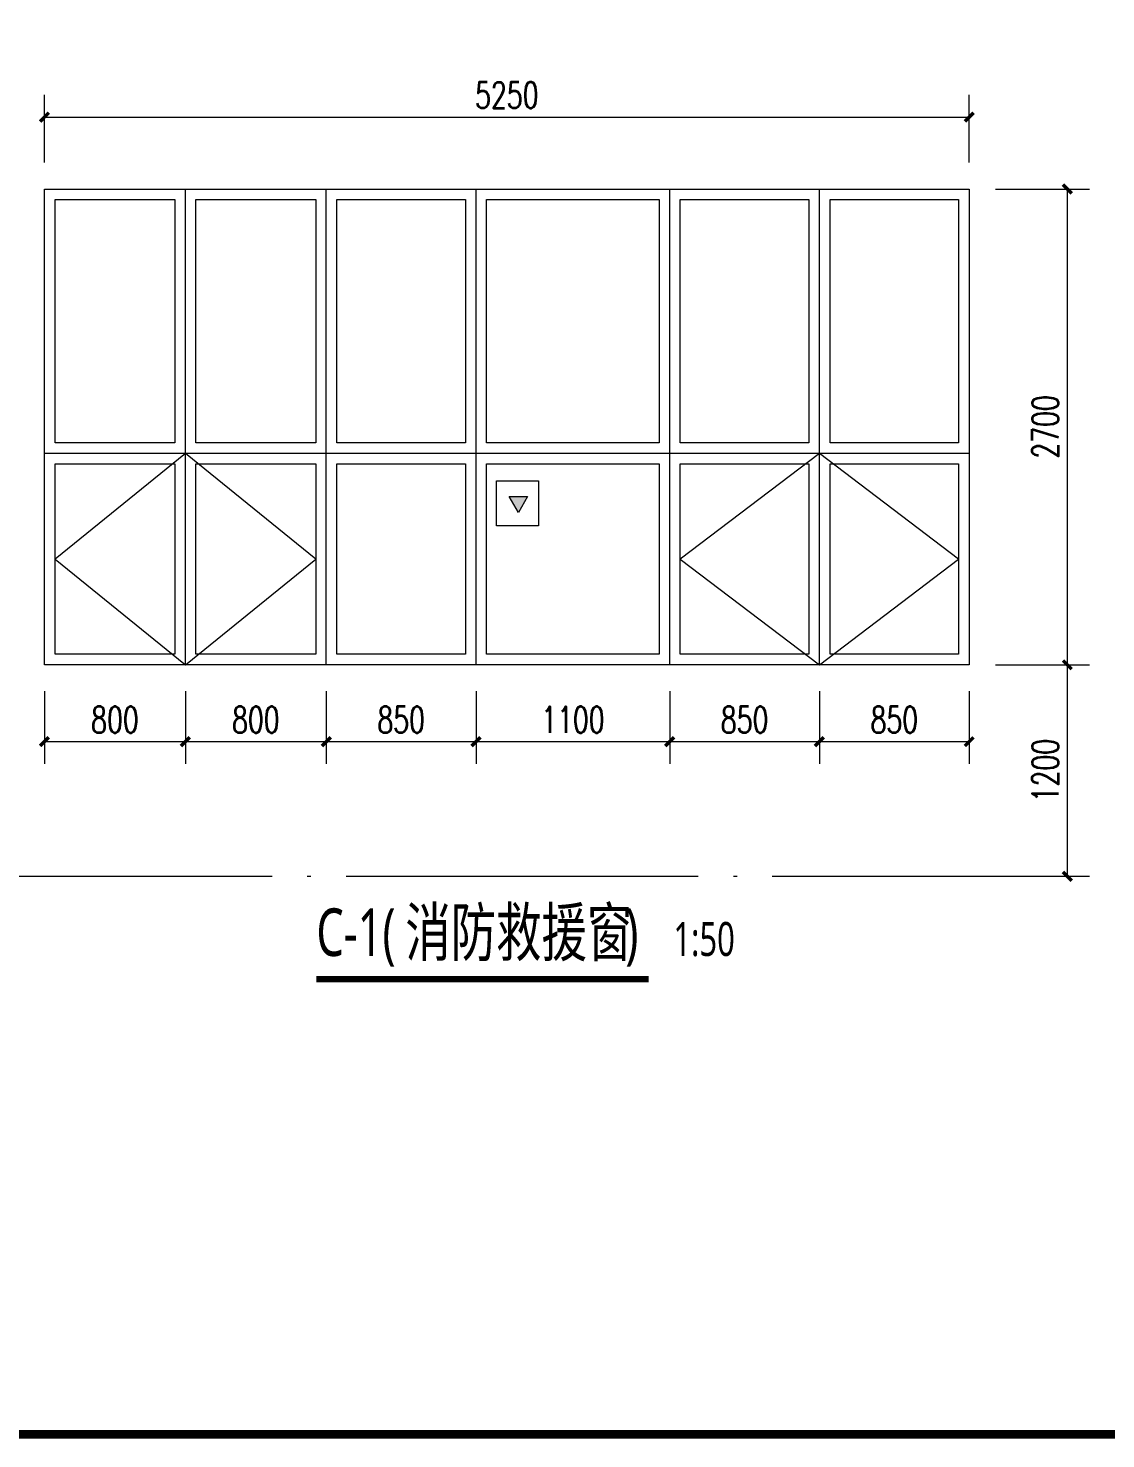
# Model space of a CAD drawing. Header units: inches. Extents: x -3733042 to -3450527, y 579159 to 997713.
# Drawn here: x -3666945 to -3654708, y 879863 to 895871 of the extents above; entities that cross this region are included whole.
import ezdxf

# ---------------------------------------------------------------- set-up
doc = ezdxf.new("R2010")
doc.units = ezdxf.units.IN
doc.header["$LTSCALE"] = 1000
doc.header["$MEASUREMENT"] = 0
doc.linetypes.add('DOTE', pattern=[2.42, 2, -0.2, 0.02, -0.2])
doc.layers.get('0').update_dxf_attribs({"lineweight": 18})
for name, color, linetype, lineweight in [('DIM_SYMB', 3, 'Continuous', 18), ('DOTE', 14, 'DOTE', 18), ('PUB_DIM', 3, 'Continuous', 18), ('PUB_TEXT', 7, 'Continuous', 18), ('PUB_TITLE', 153, 'Continuous', 18), ('SURFACE', 255, 'Continuous', 18), ('WINDOW', 4, 'Continuous', 18)]:
    doc.layers.add(name, color=color, linetype=linetype, lineweight=lineweight)
doc.styles.add('-黑体', font='', dxfattribs={"width": 0.7})
doc.styles.add('_TCH_DIM_T3', font='simplex.shx', dxfattribs={"width": 0.705882, "bigfont": 'gbcbig.shx'})
doc.styles.get('-黑体').set_extended_font_data('微软雅黑')
doc.dimstyles.new('_TCH_ARCH&&50', dxfattribs={"dimtxt": 148.75, "dimasz": 50, "dimexe": 125, "dimexo": 150, "dimgap": 50, "dimtad": 1, "dimdec": 0, "dimzin": 0, "dimdsep": 46, "dimtxsty": '_TCH_DIM_T3', "dimblk": 'ARCHTICK', "dimcen": 0.09, "dimdle": 100, "dimclrt": 7, "dimazin": 2, "dimtfac": 1, "dimtdec": 0, "dimtix": 1, "dimtmove": 2, "dimatfit": 3, "dimfxl": 1, "dimtolj": 1, "dimarcsym": 0})

# ---------------------------------------------------------------- blocks, each defined once
blk = doc.blocks.new('_ArchTick_2')
at = {"color": 0, "linetype": 'ByBlock'}
blk.add_lwpolyline([(-0.5, -0.5, 0.4, 0.4, 0), (0.5, 0.5, 0.4, 0.4, 0)], format="xyseb", dxfattribs=at)
blk = doc.blocks.new('*X88')
at = {"layer": 'PUB_DIM', "color": 0, "lineweight": -2}
for p, q in [((19664.3, 5315.2), (20196.7, 5315.2)), ((20071.7, 2615.2), (20071.7, 5315.2)), ((19664.3, 2615.2), (20196.7, 2615.2))]:
    blk.add_line(p, q, dxfattribs=at)
at = {"layer": 'PUB_DIM', "color": 0, "lineweight": -2, "xscale": 50, "yscale": 50, "zscale": 50}
for p, rotation in [((20071.7, 5315.2), 90), ((20071.7, 2615.2), 270)]:
    blk.add_blockref('_ArchTick_2', p, dxfattribs=dict(at, rotation=rotation))
at = {"layer": 'PUB_DIM', "color": 7, "insert": (19947.3, 3965.2), "char_height": 148.75, "width": 555, "attachment_point": 5, "rotation": 90, "style": '_TCH_DIM_T3'}
blk.add_mtext('2700', dxfattribs=at)
blk = doc.blocks.new('_ARCHTICK')
at = {"color": 0, "linetype": 'ByBlock', "const_width": 0.4}
blk.add_lwpolyline([(-0.5, -0.5), (0.5, 0.5)], dxfattribs=at)
blk = doc.blocks.new('*X89')
at = {"layer": 'PUB_DIM', "color": 0, "lineweight": -2}
for p, q in [((19664.3, 2615.2), (20196.7, 2615.2)), ((20071.7, 1415.2), (20071.7, 2615.2)), ((19664.3, 1415.2), (20196.7, 1415.2))]:
    blk.add_line(p, q, dxfattribs=at)
at = {"layer": 'PUB_DIM', "color": 0, "lineweight": -2, "xscale": 50, "yscale": 50, "zscale": 50}
for p, rotation in [((20071.7, 2615.2), 90), ((20071.7, 1415.2), 270)]:
    blk.add_blockref('_ArchTick_2', p, dxfattribs=dict(at, rotation=rotation))
at = {"layer": 'PUB_DIM', "color": 7, "insert": (19947.3, 2015.2), "char_height": 148.75, "width": 510, "attachment_point": 5, "rotation": 90, "style": '_TCH_DIM_T3'}
blk.add_mtext('1200', dxfattribs=at)
blk = doc.blocks.new('*X90')
at = {"layer": 'PUB_DIM', "color": 0, "lineweight": -2}
for p, q in [((14264.3, 5465.2), (14264.3, 5848.8)), ((19514.3, 5465.2), (19514.3, 5848.8)), ((14264.3, 5723.8), (19514.3, 5723.8))]:
    blk.add_line(p, q, dxfattribs=at)
at = {"layer": 'PUB_DIM', "color": 0, "lineweight": -2, "xscale": 50, "yscale": 50, "zscale": 50, "rotation": 180}
blk.add_blockref('_ArchTick_2', (14264.3, 5723.8), dxfattribs=at)
at = {"layer": 'PUB_DIM', "color": 0, "lineweight": -2, "xscale": 50, "yscale": 50, "zscale": 50}
blk.add_blockref('_ArchTick_2', (19514.3, 5723.8), dxfattribs=at)
at = {"layer": 'PUB_DIM', "color": 7, "insert": (16889.3, 5848.1), "char_height": 148.75, "width": 525, "attachment_point": 5, "style": '_TCH_DIM_T3'}
blk.add_mtext('5250', dxfattribs=at)
blk = doc.blocks.new('*X93')
at = {"layer": 'PUB_DIM', "color": 0, "lineweight": -2}
for p, q in [((14264.3, 2465.2), (14264.3, 2054.3)), ((15064.3, 2465.2), (15064.3, 2054.3)), ((14264.3, 2179.3), (15064.3, 2179.3))]:
    blk.add_line(p, q, dxfattribs=at)
at = {"layer": 'PUB_DIM', "color": 0, "lineweight": -2, "xscale": 50, "yscale": 50, "zscale": 50, "rotation": 180}
blk.add_blockref('_ArchTick_2', (14264.3, 2179.3), dxfattribs=at)
at = {"layer": 'PUB_DIM', "color": 0, "lineweight": -2, "xscale": 50, "yscale": 50, "zscale": 50}
blk.add_blockref('_ArchTick_2', (15064.3, 2179.3), dxfattribs=at)
at = {"layer": 'PUB_DIM', "color": 7, "insert": (14664.3, 2303.7), "char_height": 148.75, "width": 405, "attachment_point": 5, "style": '_TCH_DIM_T3'}
blk.add_mtext('800', dxfattribs=at)
blk = doc.blocks.new('*X94')
at = {"layer": 'PUB_DIM', "color": 0, "lineweight": -2}
for p, q in [((15064.3, 2465.2), (15064.3, 2054.3)), ((15864.3, 2465.2), (15864.3, 2054.3)), ((15064.3, 2179.3), (15864.3, 2179.3))]:
    blk.add_line(p, q, dxfattribs=at)
at = {"layer": 'PUB_DIM', "color": 0, "lineweight": -2, "xscale": 50, "yscale": 50, "zscale": 50, "rotation": 180}
blk.add_blockref('_ArchTick_2', (15064.3, 2179.3), dxfattribs=at)
at = {"layer": 'PUB_DIM', "color": 0, "lineweight": -2, "xscale": 50, "yscale": 50, "zscale": 50}
blk.add_blockref('_ArchTick_2', (15864.3, 2179.3), dxfattribs=at)
at = {"layer": 'PUB_DIM', "color": 7, "insert": (15464.3, 2303.7), "char_height": 148.75, "width": 405, "attachment_point": 5, "style": '_TCH_DIM_T3'}
blk.add_mtext('800', dxfattribs=at)
blk = doc.blocks.new('*X95')
at = {"layer": 'PUB_DIM', "color": 0, "lineweight": -2}
for p, q in [((15864.3, 2465.2), (15864.3, 2054.3)), ((16714.3, 2465.2), (16714.3, 2054.3)), ((15864.3, 2179.3), (16714.3, 2179.3))]:
    blk.add_line(p, q, dxfattribs=at)
at = {"layer": 'PUB_DIM', "color": 0, "lineweight": -2, "xscale": 50, "yscale": 50, "zscale": 50, "rotation": 180}
blk.add_blockref('_ArchTick_2', (15864.3, 2179.3), dxfattribs=at)
at = {"layer": 'PUB_DIM', "color": 0, "lineweight": -2, "xscale": 50, "yscale": 50, "zscale": 50}
blk.add_blockref('_ArchTick_2', (16714.3, 2179.3), dxfattribs=at)
at = {"layer": 'PUB_DIM', "color": 7, "insert": (16289.3, 2303.7), "char_height": 148.75, "width": 390, "attachment_point": 5, "style": '_TCH_DIM_T3'}
blk.add_mtext('850', dxfattribs=at)
blk = doc.blocks.new('*X96')
at = {"layer": 'PUB_DIM', "color": 0, "lineweight": -2}
for p, q in [((16714.3, 2465.2), (16714.3, 2054.3)), ((17814.3, 2465.2), (17814.3, 2054.3)), ((16714.3, 2179.3), (17814.3, 2179.3))]:
    blk.add_line(p, q, dxfattribs=at)
at = {"layer": 'PUB_DIM', "color": 0, "lineweight": -2, "xscale": 50, "yscale": 50, "zscale": 50, "rotation": 180}
blk.add_blockref('_ArchTick_2', (16714.3, 2179.3), dxfattribs=at)
at = {"layer": 'PUB_DIM', "color": 0, "lineweight": -2, "xscale": 50, "yscale": 50, "zscale": 50}
blk.add_blockref('_ArchTick_2', (17814.3, 2179.3), dxfattribs=at)
at = {"layer": 'PUB_DIM', "color": 7, "insert": (17264.3, 2303.7), "char_height": 148.75, "width": 465, "attachment_point": 5, "style": '_TCH_DIM_T3'}
blk.add_mtext('1100', dxfattribs=at)
blk = doc.blocks.new('*X97')
at = {"layer": 'PUB_DIM', "color": 0, "lineweight": -2}
for p, q in [((17814.3, 2465.2), (17814.3, 2054.3)), ((18664.3, 2465.2), (18664.3, 2054.3)), ((17814.3, 2179.3), (18664.3, 2179.3))]:
    blk.add_line(p, q, dxfattribs=at)
at = {"layer": 'PUB_DIM', "color": 0, "lineweight": -2, "xscale": 50, "yscale": 50, "zscale": 50, "rotation": 180}
blk.add_blockref('_ArchTick_2', (17814.3, 2179.3), dxfattribs=at)
at = {"layer": 'PUB_DIM', "color": 0, "lineweight": -2, "xscale": 50, "yscale": 50, "zscale": 50}
blk.add_blockref('_ArchTick_2', (18664.3, 2179.3), dxfattribs=at)
at = {"layer": 'PUB_DIM', "color": 7, "insert": (18239.3, 2303.7), "char_height": 148.75, "width": 390, "attachment_point": 5, "style": '_TCH_DIM_T3'}
blk.add_mtext('850', dxfattribs=at)
blk = doc.blocks.new('*X98')
at = {"layer": 'PUB_DIM', "color": 0, "lineweight": -2}
for p, q in [((18664.3, 2465.2), (18664.3, 2054.3)), ((19514.3, 2465.2), (19514.3, 2054.3)), ((18664.3, 2179.3), (19514.3, 2179.3))]:
    blk.add_line(p, q, dxfattribs=at)
at = {"layer": 'PUB_DIM', "color": 0, "lineweight": -2, "xscale": 50, "yscale": 50, "zscale": 50, "rotation": 180}
blk.add_blockref('_ArchTick_2', (18664.3, 2179.3), dxfattribs=at)
at = {"layer": 'PUB_DIM', "color": 0, "lineweight": -2, "xscale": 50, "yscale": 50, "zscale": 50}
blk.add_blockref('_ArchTick_2', (19514.3, 2179.3), dxfattribs=at)
at = {"layer": 'PUB_DIM', "color": 7, "insert": (19089.3, 2303.7), "char_height": 148.75, "width": 390, "attachment_point": 5, "style": '_TCH_DIM_T3'}
blk.add_mtext('850', dxfattribs=at)
blk = doc.blocks.new('A$C38533B06')
blk.add_hatch(color=256).paths.add_polyline_path([(16955.1, 3479.9), (16902.9, 3570.3), (17007.3, 3570.3)], flags=0)
for points in [[(16830.4, 3658.7), (17068.6, 3658.7), (17068.6, 3404.8), (16830.4, 3404.8)], [(16955.1, 3479.9), (16902.9, 3570.3), (17007.3, 3570.3)]]:
    blk.add_lwpolyline(points, close=True)
at = {"layer": 'DIM_SYMB'}
blk.add_lwpolyline([(15807.8, 831.8, 35, 35, 0), (17695, 831.8, 35, 35, 0)], format="xyseb", dxfattribs=at)
at = {"layer": 'DOTE'}
blk.add_line((6296.6, 1415.2), (19753, 1415.2), dxfattribs=at)
at = {"layer": 'SURFACE'}
blk.add_lwpolyline([(19514.3, 2615.2), (14264.3, 2615.2), (14264.3, 5315.2), (19514.3, 5315.2)], close=True, dxfattribs=at)
at = {"layer": 'WINDOW'}
for p, q in [((15064.3, 2615.2), (15064.3, 5315.2)), ((15864.3, 2615.2), (15864.3, 5315.2)), ((16714.3, 2615.2), (16714.3, 5315.2)), ((17814.3, 2615.2), (17814.3, 5315.2)), ((18664.3, 2615.2), (18664.3, 5315.2)), ((19514.3, 3815.2), (14264.3, 3815.2))]:
    blk.add_line(p, q, dxfattribs=at)
for points in [[(14324.3, 3875.2), (14324.3, 5255.2), (15004.3, 5255.2), (15004.3, 3875.2)], [(15124.3, 3875.2), (15124.3, 5255.2), (15804.3, 5255.2), (15804.3, 3875.2)], [(15924.3, 3875.2), (15924.3, 5255.2), (16654.3, 5255.2), (16654.3, 3875.2)], [(16774.3, 3875.2), (16774.3, 5255.2), (17754.3, 5255.2), (17754.3, 3875.2)], [(17874.3, 3875.2), (17874.3, 5255.2), (18604.3, 5255.2), (18604.3, 3875.2)], [(18724.3, 3875.2), (18724.3, 5255.2), (19454.3, 5255.2), (19454.3, 3875.2)], [(15064.3, 3815.2), (14324.3, 3215.2), (15064.3, 2615.2), (15804.3, 3215.2)], [(18664.3, 3815.2), (17874.3, 3215.2), (18664.3, 2615.2), (19454.3, 3215.2)], [(14324.3, 2675.2), (14324.3, 3755.2), (15004.3, 3755.2), (15004.3, 2675.2)], [(15124.3, 2675.2), (15124.3, 3755.2), (15804.3, 3755.2), (15804.3, 2675.2)], [(15924.3, 2675.2), (15924.3, 3755.2), (16654.3, 3755.2), (16654.3, 2675.2)], [(16774.3, 2675.2), (16774.3, 3755.2), (17754.3, 3755.2), (17754.3, 2675.2)], [(17874.3, 2675.2), (17874.3, 3755.2), (18604.3, 3755.2), (18604.3, 2675.2)], [(18724.3, 2675.2), (18724.3, 3755.2), (19454.3, 3755.2), (19454.3, 2675.2)]]:
    blk.add_lwpolyline(points, close=True, dxfattribs=at)
at = {"layer": 'PUB_TEXT', "style": '-黑体', "width": 0.7}
for s, height, p in [('C-1(', 270, (15807.8, 963.2)), ('消防救援窗', 270, (16313.1, 963.2)), (')', 270, (17562.5, 963.2)), ('1:50', 192.85, (17835, 963.2))]:
    blk.add_text(s, height=height, dxfattribs=at).set_placement(p)
at = {"layer": 'PUB_DIM'}
for base, p1, p2, picture, middle in [((19514.3, 5723.8), (14264.3, 5315.2), (19514.3, 5315.2), '*X90', (16889.3, 5848.1)), ((15064.3, 2179.3), (14264.3, 2615.2), (15064.3, 2615.2), '*X93', (14664.3, 2303.7)), ((15864.3, 2179.3), (15064.3, 2615.2), (15864.3, 2615.2), '*X94', (15464.3, 2303.7)), ((16714.3, 2179.3), (15864.3, 2615.2), (16714.3, 2615.2), '*X95', (16289.3, 2303.7)), ((17814.3, 2179.3), (16714.3, 2615.2), (17814.3, 2615.2), '*X96', (17264.3, 2303.7)), ((18664.3, 2179.3), (17814.3, 2615.2), (18664.3, 2615.2), '*X97', (18239.3, 2303.7)), ((19514.3, 2179.3), (18664.3, 2615.2), (19514.3, 2615.2), '*X98', (19089.3, 2303.7))]:
    dim = blk.add_linear_dim(base=base, p1=p1, p2=p2, dimstyle='_TCH_ARCH&&50', override={"dimsah": 1, "dimtzin": 0}, dxfattribs=at)
    dim.commit()
    dim.dimension.update_dxf_attribs({"geometry": picture, "text_midpoint": middle})
for base, p1, p2, picture, middle in [((20071.7, 5315.2), (19514.3, 2615.2), (19514.3, 5315.2), '*X88', (19947.3, 3965.2)), ((20071.7, 2615.2), (19514.3, 1415.2), (19514.3, 2615.2), '*X89', (19947.3, 2015.2))]:
    dim = blk.add_linear_dim(base=base, p1=p1, p2=p2, angle=90, dimstyle='_TCH_ARCH&&50', override={"dimsah": 1, "dimtzin": 0}, dxfattribs=at)
    dim.commit()
    dim.dimension.update_dxf_attribs({"geometry": picture, "text_midpoint": middle})

msp = doc.modelspace()

# ---------------------------------------------------------------- linework, layer by layer
at = {"layer": 'PUB_TITLE'}
msp.add_lwpolyline([(-3729864.6, 879912.6, 100, 100, 0), (-3649264.6, 879912.6, 100, 100, 0), (-3649264.6, 937312.6, 100, 100, 0), (-3729864.6, 937312.6, 100, 100, 0)], format="xyseb", close=True, dxfattribs=at)

# ---------------------------------------------------------------- block references
at = {"layer": 'SURFACE', "xscale": 2, "yscale": 2, "zscale": 2}
msp.add_blockref('A$C38533B06', (-3695288.3, 883415.6), dxfattribs=at)

doc.saveas('drawing.dxf')
